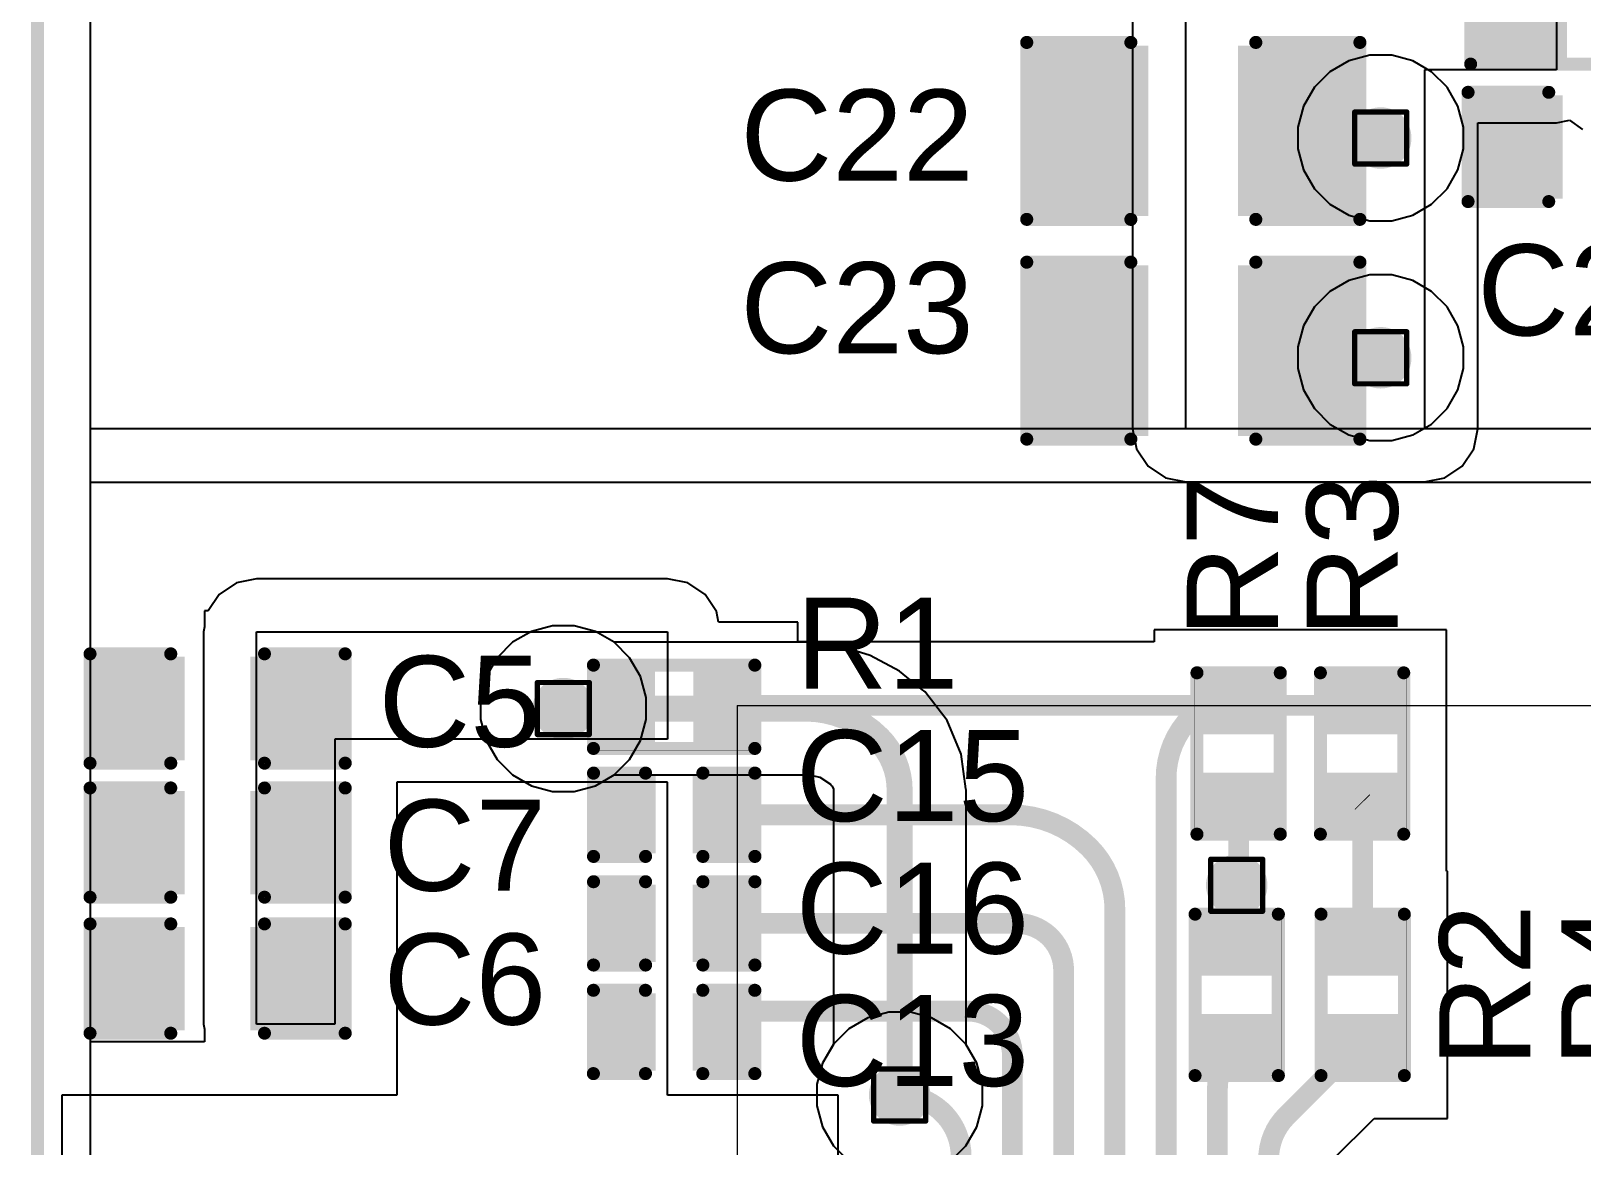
# Model space of a CAD drawing. Header units: inches. Extents: x -36 to 438, y -63 to 73.
# Drawn here: x -0.06 to 15.07, y 29.89 to 40.77 of the extents above; entities that cross this region are included whole.
import ezdxf

# ---------------------------------------------------------------- set-up
doc = ezdxf.new("R2010")
doc.units = ezdxf.units.IN
for name, color, linetype in [('Board Outline', 216, 'Continuous'), ('Bottom Layer', 5, 'Continuous'), ('Drill Drawing', 1, 'Continuous'), ('Fabrication', 76, 'Continuous'), ('Ground', 16, 'Continuous'), ('Power 3V3', 76, 'Continuous'), ('Top Layer', 1, 'Continuous'), ('Top Overlay', 2, 'Continuous'), ('Top Paste', 8, 'Continuous'), ('Top Solder', 216, 'Continuous'), ('Via Holes', 16, 'Continuous')]:
    doc.layers.add(name, color=color, linetype=linetype)
doc.styles.add('Arial', font='', dxfattribs={"height": 0.2})
doc.styles.get('Arial').set_extended_font_data('Arial')

msp = doc.modelspace()

# ---------------------------------------------------------------- hatches: boundary and pattern name
at = {"layer": 'Bottom Layer'}
h = msp.add_hatch(color=5, dxfattribs=at)
edge = h.paths.add_edge_path()
edge.add_arc((13.106, 39.724), 0.3, 0, 360)
h = msp.add_hatch(color=5, dxfattribs=at)
edge = h.paths.add_edge_path()
edge.add_arc((13.106, 37.579), 0.3, 0, 360)
h = msp.add_hatch(color=5, dxfattribs=at)
edge = h.paths.add_edge_path()
edge.add_arc((5.131, 34.155), 0.3, 0, 360)
h = msp.add_hatch(color=5, dxfattribs=at)
edge = h.paths.add_edge_path()
edge.add_arc((11.701, 32.43), 0.3, 0, 360)
h = msp.add_hatch(color=5, dxfattribs=at)
edge = h.paths.add_edge_path()
edge.add_arc((8.412, 30.383), 0.3, 0, 360)
at = {"layer": 'Ground'}
h = msp.add_hatch(color=16, dxfattribs=at)
edge = h.paths.add_edge_path()
edge.add_arc((13.106, 39.724), 0.3, 0, 360)
h = msp.add_hatch(color=16, dxfattribs=at)
edge = h.paths.add_edge_path()
edge.add_arc((13.106, 37.579), 0.3, 0, 360)
h = msp.add_hatch(color=16, dxfattribs=at)
edge = h.paths.add_edge_path()
edge.add_arc((5.131, 34.155), 0.3, 0, 360)
h = msp.add_hatch(color=16, dxfattribs=at)
edge = h.paths.add_edge_path()
edge.add_arc((11.701, 32.43), 0.3, 0, 360)
h = msp.add_hatch(color=16, dxfattribs=at)
edge = h.paths.add_edge_path()
edge.add_arc((8.412, 30.383), 0.3, 0, 360)
at = {"layer": 'Power 3V3'}
h = msp.add_hatch(color=76, dxfattribs=at)
edge = h.paths.add_edge_path()
edge.add_arc((13.106, 39.724), 0.3, 0, 360)
h = msp.add_hatch(color=76, dxfattribs=at)
edge = h.paths.add_edge_path()
edge.add_arc((13.106, 37.579), 0.3, 0, 360)
h = msp.add_hatch(color=76, dxfattribs=at)
edge = h.paths.add_edge_path()
edge.add_arc((5.131, 34.155), 0.3, 0, 360)
h = msp.add_hatch(color=76, dxfattribs=at)
edge = h.paths.add_edge_path()
edge.add_arc((11.701, 32.43), 0.3, 0, 360)
h = msp.add_hatch(color=76, dxfattribs=at)
edge = h.paths.add_edge_path()
edge.add_arc((8.412, 30.383), 0.3, 0, 360)
at = {"layer": 'Top Layer'}
for points in [[(14.06, 40.535), (14.06, 41.424), (14.822, 41.424), (14.822, 40.535)], [(9.753, 40.556), (10.769, 40.556), (10.769, 39.032), (9.753, 39.032)], [(11.785, 40.556), (12.801, 40.556), (12.801, 39.032), (11.785, 39.032)], [(14.822, 40.082), (14.822, 39.193), (14.06, 39.193), (14.06, 40.082)], [(9.753, 38.411), (10.769, 38.411), (10.769, 36.887), (9.753, 36.887)], [(11.785, 38.411), (12.801, 38.411), (12.801, 36.887), (11.785, 36.887)], [(1.376, 34.6), (1.376, 33.711), (0.614, 33.711), (0.614, 34.6)], [(2.9, 34.6), (2.9, 33.711), (2.138, 33.711), (2.138, 34.6)], [(5.513, 33.855), (5.513, 34.49), (5.97, 34.49), (5.97, 33.855)], [(6.453, 33.855), (6.453, 34.49), (6.91, 34.49), (6.91, 33.855)], [(11.402, 34.415), (12.037, 34.415), (12.037, 33.958), (11.402, 33.958)], [(13.241, 33.958), (12.606, 33.958), (12.606, 34.415), (13.241, 34.415)], [(11.402, 33.475), (12.037, 33.475), (12.037, 33.018), (11.402, 33.018)], [(13.241, 33.018), (12.606, 33.018), (12.606, 33.475), (13.241, 33.475)], [(5.514, 32.801), (5.514, 33.436), (5.971, 33.436), (5.971, 32.801)], [(6.454, 32.801), (6.454, 33.436), (6.911, 33.436), (6.911, 32.801)], [(1.376, 33.291), (1.376, 32.402), (0.614, 32.402), (0.614, 33.291)], [(2.9, 33.291), (2.9, 32.402), (2.138, 32.402), (2.138, 33.291)], [(5.514, 31.741), (5.514, 32.376), (5.971, 32.376), (5.971, 31.741)], [(6.454, 31.741), (6.454, 32.376), (6.911, 32.376), (6.911, 31.741)], [(1.376, 31.964), (1.376, 31.075), (0.614, 31.075), (0.614, 31.964)], [(2.9, 31.964), (2.9, 31.075), (2.138, 31.075), (2.138, 31.964)], [(12.018, 31.602), (11.383, 31.602), (11.383, 32.059), (12.018, 32.059)], [(13.248, 31.602), (12.613, 31.602), (12.613, 32.059), (13.248, 32.059)], [(5.513, 30.681), (5.513, 31.316), (5.97, 31.316), (5.97, 30.681)], [(6.453, 30.681), (6.453, 31.316), (6.91, 31.316), (6.91, 30.681)], [(12.018, 30.662), (11.383, 30.662), (11.383, 31.119), (12.018, 31.119)], [(13.248, 30.662), (12.613, 30.662), (12.613, 31.119), (13.248, 31.119)]]:
    msp.add_hatch(color=1, dxfattribs=at).paths.add_polyline_path(points)
h = msp.add_hatch(color=1, dxfattribs=at)
edge = h.paths.add_edge_path()
edge.add_arc((13.106, 39.724), 0.3, 0, 360)
h = msp.add_hatch(color=1, dxfattribs=at)
edge = h.paths.add_edge_path()
edge.add_arc((13.106, 37.579), 0.3, 0, 360)
h = msp.add_hatch(color=1, dxfattribs=at)
edge = h.paths.add_edge_path()
edge.add_arc((5.131, 34.155), 0.3, 0, 360)
h = msp.add_hatch(color=1, dxfattribs=at)
edge = h.paths.add_edge_path()
edge.add_arc((11.701, 32.43), 0.3, 0, 360)
h = msp.add_hatch(color=1, dxfattribs=at)
edge = h.paths.add_edge_path()
edge.add_arc((8.412, 30.383), 0.3, 0, 360)
at = {"layer": 'Top Paste'}
for points in [[(14.06, 40.535), (14.06, 41.424), (14.822, 41.424), (14.822, 40.535)], [(9.753, 40.556), (10.769, 40.556), (10.769, 39.032), (9.753, 39.032)], [(11.785, 40.556), (12.801, 40.556), (12.801, 39.032), (11.785, 39.032)], [(14.822, 40.082), (14.822, 39.193), (14.06, 39.193), (14.06, 40.082)], [(9.753, 38.411), (10.769, 38.411), (10.769, 36.887), (9.753, 36.887)], [(11.785, 38.411), (12.801, 38.411), (12.801, 36.887), (11.785, 36.887)], [(1.376, 34.6), (1.376, 33.711), (0.614, 33.711), (0.614, 34.6)], [(2.9, 34.6), (2.9, 33.711), (2.138, 33.711), (2.138, 34.6)], [(5.513, 33.855), (5.513, 34.49), (5.97, 34.49), (5.97, 33.855)], [(6.453, 33.855), (6.453, 34.49), (6.91, 34.49), (6.91, 33.855)], [(11.402, 34.415), (12.037, 34.415), (12.037, 33.958), (11.402, 33.958)], [(13.241, 33.958), (12.606, 33.958), (12.606, 34.415), (13.241, 34.415)], [(11.402, 33.475), (12.037, 33.475), (12.037, 33.018), (11.402, 33.018)], [(13.241, 33.018), (12.606, 33.018), (12.606, 33.475), (13.241, 33.475)], [(5.514, 32.801), (5.514, 33.436), (5.971, 33.436), (5.971, 32.801)], [(6.454, 32.801), (6.454, 33.436), (6.911, 33.436), (6.911, 32.801)], [(1.376, 33.291), (1.376, 32.402), (0.614, 32.402), (0.614, 33.291)], [(2.9, 33.291), (2.9, 32.402), (2.138, 32.402), (2.138, 33.291)], [(5.514, 31.741), (5.514, 32.376), (5.971, 32.376), (5.971, 31.741)], [(6.454, 31.741), (6.454, 32.376), (6.911, 32.376), (6.911, 31.741)], [(1.376, 31.964), (1.376, 31.075), (0.614, 31.075), (0.614, 31.964)], [(2.9, 31.964), (2.9, 31.075), (2.138, 31.075), (2.138, 31.964)], [(12.018, 31.602), (11.383, 31.602), (11.383, 32.059), (12.018, 32.059)], [(13.248, 31.602), (12.613, 31.602), (12.613, 32.059), (13.248, 32.059)], [(5.513, 30.681), (5.513, 31.316), (5.97, 31.316), (5.97, 30.681)], [(6.453, 30.681), (6.453, 31.316), (6.91, 31.316), (6.91, 30.681)], [(12.018, 30.662), (11.383, 30.662), (11.383, 31.119), (12.018, 31.119)], [(13.248, 30.662), (12.613, 30.662), (12.613, 31.119), (13.248, 31.119)]]:
    msp.add_hatch(color=8, dxfattribs=at).paths.add_polyline_path(points)
at = {"layer": 'Top Solder'}
for points in [[(13.958, 40.434), (13.958, 41.526), (14.923, 41.526), (14.923, 40.434)], [(9.683, 40.626), (10.839, 40.626), (10.839, 38.962), (9.683, 38.962)], [(11.715, 40.626), (12.871, 40.626), (12.871, 38.962), (11.715, 38.962)], [(14.882, 40.142), (14.882, 39.133), (14, 39.133), (14, 40.142)], [(9.683, 38.481), (10.839, 38.481), (10.839, 36.817), (9.683, 36.817)], [(11.715, 38.481), (12.871, 38.481), (12.871, 36.817), (11.715, 36.817)], [(1.436, 34.66), (1.436, 33.651), (0.554, 33.651), (0.554, 34.66)], [(2.96, 34.66), (2.96, 33.651), (2.078, 33.651), (2.078, 34.66)], [(5.458, 33.8), (5.458, 34.545), (6.025, 34.545), (6.025, 33.8)], [(6.398, 33.8), (6.398, 34.545), (6.965, 34.545), (6.965, 33.8)], [(11.347, 34.47), (12.092, 34.47), (12.092, 33.903), (11.347, 33.903)], [(13.296, 33.903), (12.551, 33.903), (12.551, 34.47), (13.296, 34.47)], [(5.454, 32.741), (5.454, 33.496), (6.031, 33.496), (6.031, 32.741)], [(6.394, 32.741), (6.394, 33.496), (6.971, 33.496), (6.971, 32.741)], [(11.347, 33.53), (12.092, 33.53), (12.092, 32.963), (11.347, 32.963)], [(13.296, 32.963), (12.551, 32.963), (12.551, 33.53), (13.296, 33.53)], [(1.436, 33.351), (1.436, 32.342), (0.554, 32.342), (0.554, 33.351)], [(2.96, 33.351), (2.96, 32.342), (2.078, 32.342), (2.078, 33.351)], [(5.454, 31.681), (5.454, 32.436), (6.031, 32.436), (6.031, 31.681)], [(6.394, 31.681), (6.394, 32.436), (6.971, 32.436), (6.971, 31.681)], [(12.073, 31.547), (11.328, 31.547), (11.328, 32.114), (12.073, 32.114)], [(13.303, 31.547), (12.558, 31.547), (12.558, 32.114), (13.303, 32.114)], [(1.436, 32.024), (1.436, 31.015), (0.554, 31.015), (0.554, 32.024)], [(2.96, 32.024), (2.96, 31.015), (2.078, 31.015), (2.078, 32.024)], [(5.453, 30.621), (5.453, 31.376), (6.03, 31.376), (6.03, 30.621)], [(6.393, 30.621), (6.393, 31.376), (6.97, 31.376), (6.97, 30.621)], [(12.073, 30.607), (11.328, 30.607), (11.328, 31.174), (12.073, 31.174)], [(13.303, 30.607), (12.558, 30.607), (12.558, 31.174), (13.303, 31.174)]]:
    msp.add_hatch(color=216, dxfattribs=at).paths.add_polyline_path(points)
at = {"layer": 'Via Holes'}
h = msp.add_hatch(color=7, dxfattribs=at)
edge = h.paths.add_edge_path()
edge.add_arc((13.106, 39.724), 0.15, 0, 360)
h = msp.add_hatch(color=7, dxfattribs=at)
edge = h.paths.add_edge_path()
edge.add_arc((13.106, 37.579), 0.15, 0, 360)
h = msp.add_hatch(color=7, dxfattribs=at)
edge = h.paths.add_edge_path()
edge.add_arc((5.131, 34.155), 0.15, 0, 360)
h = msp.add_hatch(color=7, dxfattribs=at)
edge = h.paths.add_edge_path()
edge.add_arc((11.701, 32.43), 0.15, 0, 360)
h = msp.add_hatch(color=7, dxfattribs=at)
edge = h.paths.add_edge_path()
edge.add_arc((8.412, 30.383), 0.15, 0, 360)

# ---------------------------------------------------------------- linework, layer by layer
at = {"layer": 'Board Outline', "const_width": 0.127}
msp.add_lwpolyline([(0, 51.21), (0, 0)], dxfattribs=at)
at = {"layer": 'Bottom Layer'}
for p, q in [((0.518, 29.452), (0.518, 44.443)), ((12.794, 40.477), (12.61, 40.37)), ((13, 40.532), (12.794, 40.477)), ((13.213, 40.532), (13, 40.532)), ((13.418, 40.477), (13.213, 40.532)), ((13.602, 40.37), (13.418, 40.477)), ((12.61, 40.37), (12.46, 40.22)), ((13.753, 40.22), (13.602, 40.37)), ((12.46, 40.22), (12.353, 40.036)), ((13.859, 40.036), (13.753, 40.22)), ((12.353, 40.036), (12.298, 39.83)), ((13.914, 39.83), (13.859, 40.036)), ((12.298, 39.83), (12.298, 39.618)), ((13.914, 39.618), (13.914, 39.83)), ((12.298, 39.618), (12.353, 39.412)), ((13.859, 39.412), (13.914, 39.618)), ((12.353, 39.412), (12.46, 39.228)), ((13.753, 39.228), (13.859, 39.412)), ((12.46, 39.228), (12.61, 39.077)), ((13.602, 39.077), (13.753, 39.228)), ((12.61, 39.077), (12.794, 38.971)), ((13.418, 38.971), (13.602, 39.077)), ((12.794, 38.971), (13, 38.916)), ((13, 38.916), (13.213, 38.916)), ((13.213, 38.916), (13.418, 38.971)), ((12.794, 38.332), (12.61, 38.225)), ((13, 38.387), (12.794, 38.332)), ((13.213, 38.387), (13, 38.387)), ((13.418, 38.332), (13.213, 38.387)), ((13.602, 38.225), (13.418, 38.332)), ((12.61, 38.225), (12.46, 38.075)), ((13.753, 38.075), (13.602, 38.225)), ((12.46, 38.075), (12.353, 37.891)), ((13.859, 37.891), (13.753, 38.075)), ((12.353, 37.891), (12.298, 37.685)), ((13.914, 37.685), (13.859, 37.891)), ((12.298, 37.685), (12.298, 37.473)), ((13.914, 37.473), (13.914, 37.685)), ((12.298, 37.473), (12.353, 37.267)), ((13.859, 37.267), (13.914, 37.473)), ((12.353, 37.267), (12.46, 37.083)), ((13.753, 37.083), (13.859, 37.267)), ((12.46, 37.083), (12.61, 36.932)), ((13.602, 36.932), (13.753, 37.083)), ((12.61, 36.932), (12.794, 36.826)), ((13.418, 36.826), (13.602, 36.932)), ((12.794, 36.826), (13, 36.771)), ((13.213, 36.771), (13.418, 36.826)), ((13, 36.771), (13.213, 36.771)), ((5.024, 34.963), (4.819, 34.908)), ((5.237, 34.963), (5.024, 34.963)), ((5.443, 34.908), (5.237, 34.963)), ((4.819, 34.908), (4.635, 34.802)), ((5.627, 34.802), (5.443, 34.908)), ((4.635, 34.802), (4.484, 34.651)), ((5.777, 34.651), (5.627, 34.802)), ((4.484, 34.651), (4.378, 34.467)), ((5.884, 34.467), (5.777, 34.651)), ((4.378, 34.467), (4.323, 34.262)), ((5.939, 34.262), (5.884, 34.467)), ((4.323, 34.262), (4.323, 34.049)), ((5.939, 34.049), (5.939, 34.262)), ((4.323, 34.049), (4.378, 33.843)), ((5.884, 33.843), (5.939, 34.049)), ((4.378, 33.843), (4.484, 33.659)), ((5.777, 33.659), (5.884, 33.843)), ((4.484, 33.659), (4.635, 33.509)), ((5.627, 33.509), (5.777, 33.659)), ((4.635, 33.509), (4.819, 33.402)), ((5.443, 33.402), (5.627, 33.509)), ((4.819, 33.402), (5.024, 33.347)), ((5.024, 33.347), (5.237, 33.347)), ((5.237, 33.347), (5.443, 33.402)), ((8.306, 31.191), (8.1, 31.136)), ((8.519, 31.191), (8.306, 31.191)), ((8.724, 31.136), (8.519, 31.191)), ((7.916, 31.029), (7.766, 30.879)), ((8.1, 31.136), (7.916, 31.029)), ((8.908, 31.029), (8.724, 31.136)), ((9.059, 30.879), (8.908, 31.029)), ((7.766, 30.879), (7.659, 30.695)), ((9.165, 30.695), (9.059, 30.879)), ((7.659, 30.695), (7.604, 30.489)), ((9.22, 30.489), (9.165, 30.695)), ((7.604, 30.489), (7.604, 30.276)), ((9.22, 30.276), (9.22, 30.489)), ((7.604, 30.276), (7.659, 30.071)), ((9.165, 30.071), (9.22, 30.276)), ((7.659, 30.071), (7.766, 29.887)), ((9.059, 29.887), (9.165, 30.071)), ((7.766, 29.887), (7.916, 29.736)), ((8.908, 29.736), (9.059, 29.887))]:
    msp.add_line(p, q, dxfattribs=at)
at = {"layer": 'Drill Drawing', "const_width": 0.0508}
for points in [[(12.852, 39.978), (13.36, 39.978)], [(12.852, 39.47), (12.852, 39.978)], [(13.36, 39.47), (13.36, 39.978)], [(12.852, 39.47), (13.36, 39.47)], [(12.852, 37.833), (13.36, 37.833)], [(12.852, 37.325), (12.852, 37.833)], [(13.36, 37.325), (13.36, 37.833)], [(12.852, 37.325), (13.36, 37.325)], [(4.877, 34.409), (5.385, 34.409)], [(4.877, 33.901), (4.877, 34.409)], [(5.385, 33.901), (5.385, 34.409)], [(4.877, 33.901), (5.385, 33.901)], [(11.447, 32.684), (11.955, 32.684)], [(11.447, 32.176), (11.447, 32.684)], [(11.955, 32.176), (11.955, 32.684)], [(11.447, 32.176), (11.955, 32.176)], [(8.158, 30.637), (8.666, 30.637)], [(8.158, 30.129), (8.158, 30.637)], [(8.666, 30.129), (8.666, 30.637)], [(8.158, 30.129), (8.666, 30.129)]]:
    msp.add_lwpolyline(points, dxfattribs=at)
at = {"layer": 'Drill Drawing', "const_width": 0.0254}
for points in [[(12.839, 39.978, 1), (12.865, 39.978, 1)], [(12.839, 39.978, 1), (12.865, 39.978, 1)], [(13.347, 39.978, 1), (13.373, 39.978, 1)], [(13.347, 39.978, 1), (13.373, 39.978, 1)], [(12.839, 39.47, 1), (12.865, 39.47, 1)], [(12.839, 39.47, 1), (12.865, 39.47, 1)], [(13.347, 39.47, 1), (13.373, 39.47, 1)], [(13.347, 39.47, 1), (13.373, 39.47, 1)], [(12.839, 37.833, 1), (12.865, 37.833, 1)], [(12.839, 37.833, 1), (12.865, 37.833, 1)], [(13.347, 37.833, 1), (13.373, 37.833, 1)], [(13.347, 37.833, 1), (13.373, 37.833, 1)], [(12.839, 37.325, 1), (12.865, 37.325, 1)], [(12.839, 37.325, 1), (12.865, 37.325, 1)], [(13.347, 37.325, 1), (13.373, 37.325, 1)], [(13.347, 37.325, 1), (13.373, 37.325, 1)], [(4.864, 34.409, 1), (4.889, 34.409, 1)], [(4.864, 34.409, 1), (4.889, 34.409, 1)], [(5.372, 34.409, 1), (5.397, 34.409, 1)], [(5.372, 34.409, 1), (5.397, 34.409, 1)], [(4.864, 33.901, 1), (4.889, 33.901, 1)], [(4.864, 33.901, 1), (4.889, 33.901, 1)], [(5.372, 33.901, 1), (5.397, 33.901, 1)], [(5.372, 33.901, 1), (5.397, 33.901, 1)], [(11.434, 32.684, 1), (11.459, 32.684, 1)], [(11.434, 32.684, 1), (11.459, 32.684, 1)], [(11.942, 32.684, 1), (11.967, 32.684, 1)], [(11.942, 32.684, 1), (11.967, 32.684, 1)], [(11.434, 32.176, 1), (11.459, 32.176, 1)], [(11.434, 32.176, 1), (11.459, 32.176, 1)], [(11.942, 32.176, 1), (11.967, 32.176, 1)], [(11.942, 32.176, 1), (11.967, 32.176, 1)], [(8.145, 30.637, 1), (8.171, 30.637, 1)], [(8.145, 30.637, 1), (8.171, 30.637, 1)], [(8.653, 30.637, 1), (8.679, 30.637, 1)], [(8.653, 30.637, 1), (8.679, 30.637, 1)], [(8.145, 30.129, 1), (8.171, 30.129, 1)], [(8.145, 30.129, 1), (8.171, 30.129, 1)], [(8.653, 30.129, 1), (8.679, 30.129, 1)], [(8.653, 30.129, 1), (8.679, 30.129, 1)]]:
    msp.add_lwpolyline(points, format="xyb", close=True, dxfattribs=at)
at = {"layer": 'Fabrication', "const_width": 0.0127}
for points in [[(6.827, 34.183), (24.627, 34.183)], [(6.827, 14.583), (6.827, 34.183)], [(6.827, 34.183), (24.627, 34.183)], [(6.827, 14.583), (6.827, 34.183)]]:
    msp.add_lwpolyline(points, dxfattribs=at)
at = {"layer": 'Fabrication', "const_width": 0.00635}
msp.add_lwpolyline([(6.824, 34.183, 1), (6.83, 34.183, 1)], format="xyb", close=True, dxfattribs=at)
msp.add_lwpolyline([(6.824, 34.183, 1), (6.83, 34.183, 1)], format="xyb", close=True, dxfattribs=at)
msp.add_lwpolyline([(6.824, 34.183, 1), (6.83, 34.183, 1)], format="xyb", close=True, dxfattribs=at)
msp.add_lwpolyline([(6.824, 34.183, 1), (6.83, 34.183, 1)], format="xyb", close=True, dxfattribs=at)
at = {"layer": 'Ground'}
for p, q in [((0.518, 29.452), (0.518, 44.443)), ((12.794, 40.477), (12.61, 40.37)), ((13, 40.532), (12.794, 40.477)), ((13.213, 40.532), (13, 40.532)), ((13.418, 40.477), (13.213, 40.532)), ((13.602, 40.37), (13.418, 40.477)), ((12.61, 40.37), (12.46, 40.22)), ((13.753, 40.22), (13.602, 40.37)), ((12.46, 40.22), (12.353, 40.036)), ((13.859, 40.036), (13.753, 40.22)), ((12.353, 40.036), (12.298, 39.83)), ((13.914, 39.83), (13.859, 40.036)), ((12.298, 39.83), (12.298, 39.618)), ((13.914, 39.618), (13.914, 39.83)), ((12.298, 39.618), (12.353, 39.412)), ((13.859, 39.412), (13.914, 39.618)), ((12.353, 39.412), (12.46, 39.228)), ((13.753, 39.228), (13.859, 39.412)), ((12.46, 39.228), (12.61, 39.077)), ((13.602, 39.077), (13.753, 39.228)), ((12.61, 39.077), (12.794, 38.971)), ((13.418, 38.971), (13.602, 39.077)), ((12.794, 38.971), (13, 38.916)), ((13, 38.916), (13.213, 38.916)), ((13.213, 38.916), (13.418, 38.971)), ((12.794, 38.332), (12.61, 38.225)), ((13, 38.387), (12.794, 38.332)), ((13.213, 38.387), (13, 38.387)), ((13.418, 38.332), (13.213, 38.387)), ((13.602, 38.225), (13.418, 38.332)), ((12.61, 38.225), (12.46, 38.075)), ((13.753, 38.075), (13.602, 38.225)), ((12.46, 38.075), (12.353, 37.891)), ((13.859, 37.891), (13.753, 38.075)), ((12.353, 37.891), (12.298, 37.685)), ((13.914, 37.685), (13.859, 37.891)), ((12.298, 37.685), (12.298, 37.473)), ((13.914, 37.473), (13.914, 37.685)), ((12.298, 37.473), (12.353, 37.267)), ((13.859, 37.267), (13.914, 37.473)), ((12.353, 37.267), (12.46, 37.083)), ((13.753, 37.083), (13.859, 37.267)), ((12.46, 37.083), (12.61, 36.932)), ((13.602, 36.932), (13.753, 37.083)), ((12.61, 36.932), (12.794, 36.826)), ((13.418, 36.826), (13.602, 36.932)), ((12.794, 36.826), (13, 36.771)), ((13.213, 36.771), (13.418, 36.826)), ((13, 36.771), (13.213, 36.771)), ((5.024, 34.963), (4.819, 34.908)), ((5.237, 34.963), (5.024, 34.963)), ((5.443, 34.908), (5.237, 34.963)), ((4.819, 34.908), (4.635, 34.802)), ((5.627, 34.802), (5.443, 34.908)), ((4.635, 34.802), (4.484, 34.651)), ((5.777, 34.651), (5.627, 34.802)), ((4.484, 34.651), (4.378, 34.467)), ((5.884, 34.467), (5.777, 34.651)), ((4.378, 34.467), (4.323, 34.262)), ((5.939, 34.262), (5.884, 34.467)), ((4.323, 34.262), (4.323, 34.049)), ((5.939, 34.049), (5.939, 34.262)), ((4.323, 34.049), (4.378, 33.843)), ((5.884, 33.843), (5.939, 34.049)), ((4.378, 33.843), (4.484, 33.659)), ((5.777, 33.659), (5.884, 33.843)), ((4.484, 33.659), (4.635, 33.509)), ((5.627, 33.509), (5.777, 33.659)), ((4.635, 33.509), (4.819, 33.402)), ((5.443, 33.402), (5.627, 33.509)), ((4.819, 33.402), (5.024, 33.347)), ((5.024, 33.347), (5.237, 33.347)), ((5.237, 33.347), (5.443, 33.402)), ((8.306, 31.191), (8.1, 31.136)), ((8.519, 31.191), (8.306, 31.191)), ((8.724, 31.136), (8.519, 31.191)), ((7.916, 31.029), (7.766, 30.879)), ((8.1, 31.136), (7.916, 31.029)), ((8.908, 31.029), (8.724, 31.136)), ((9.059, 30.879), (8.908, 31.029)), ((7.766, 30.879), (7.659, 30.695)), ((9.165, 30.695), (9.059, 30.879)), ((7.659, 30.695), (7.604, 30.489)), ((9.22, 30.489), (9.165, 30.695)), ((7.604, 30.489), (7.604, 30.276)), ((9.22, 30.276), (9.22, 30.489)), ((7.604, 30.276), (7.659, 30.071)), ((9.165, 30.071), (9.22, 30.276)), ((7.659, 30.071), (7.766, 29.887)), ((9.059, 29.887), (9.165, 30.071)), ((7.766, 29.887), (7.916, 29.736)), ((8.908, 29.736), (9.059, 29.887))]:
    msp.add_line(p, q, dxfattribs=at)
at = {"layer": 'Power 3V3'}
for p, q in [((0.518, 36.884), (0.518, 44.443)), ((18.749, 36.884), (0.518, 36.884)), ((0.518, 29.452), (0.518, 36.366)), ((0.518, 36.366), (18.232, 36.366)), ((5.024, 34.963), (4.819, 34.908)), ((5.237, 34.963), (5.024, 34.963)), ((5.443, 34.908), (5.237, 34.963)), ((4.819, 34.908), (4.635, 34.802)), ((5.625, 34.803), (5.443, 34.908)), ((4.635, 34.802), (4.484, 34.651)), ((7.496, 34.803), (5.625, 34.803)), ((7.541, 34.794), (7.496, 34.803)), ((7.817, 34.767), (7.541, 34.794)), ((8.125, 34.673), (7.817, 34.767)), ((8.41, 34.521), (8.125, 34.673)), ((4.484, 34.651), (4.378, 34.467)), ((8.624, 34.345), (8.41, 34.521)), ((4.378, 34.467), (4.323, 34.262)), ((4.323, 34.262), (4.323, 34.049)), ((8.662, 34.319), (8.624, 34.345)), ((8.669, 34.309), (8.662, 34.319)), ((8.877, 34.038), (8.669, 34.309)), ((4.323, 34.049), (4.378, 33.843)), ((9.013, 33.711), (8.877, 34.038)), ((4.378, 33.843), (4.484, 33.659)), ((4.484, 33.659), (4.635, 33.509)), ((9.057, 33.372), (9.013, 33.711)), ((4.635, 33.509), (4.819, 33.402)), ((5.443, 33.402), (5.625, 33.508)), ((5.625, 33.508), (7.496, 33.508)), ((7.496, 33.508), (7.512, 33.511)), ((7.512, 33.511), (7.634, 33.487)), ((7.634, 33.487), (7.737, 33.418)), ((4.819, 33.402), (5.024, 33.347)), ((5.024, 33.347), (5.237, 33.347)), ((5.237, 33.347), (5.443, 33.402)), ((7.737, 33.418), (7.746, 33.404)), ((7.746, 33.404), (7.753, 33.399)), ((7.753, 33.399), (7.766, 33.368)), ((7.766, 33.368), (7.765, 33.36)), ((7.765, 33.36), (7.765, 30.877)), ((9.06, 33.36), (9.057, 33.372)), ((9.06, 30.877), (9.06, 33.36)), ((7.765, 30.877), (7.659, 30.695)), ((9.165, 30.695), (9.06, 30.877)), ((7.659, 30.695), (7.604, 30.489)), ((9.22, 30.489), (9.165, 30.695)), ((7.604, 30.489), (7.604, 30.276)), ((9.22, 30.276), (9.22, 30.489)), ((7.604, 30.276), (7.659, 30.071)), ((9.165, 30.071), (9.22, 30.276)), ((7.659, 30.071), (7.766, 29.887)), ((9.059, 29.887), (9.165, 30.071)), ((7.766, 29.887), (7.916, 29.736)), ((8.908, 29.736), (9.059, 29.887))]:
    msp.add_line(p, q, dxfattribs=at)
at = {"layer": 'Power 3V3', "const_width": 0.254}
for points in [[(5.131, 34.155), (7.496, 34.155)], [(8.412, 30.383), (8.412, 33.36)]]:
    msp.add_lwpolyline(points, dxfattribs=at)
at = {"layer": 'Power 3V3', "const_width": 0.127}
for points in [[(5.067, 34.155, 1), (5.194, 34.155, 1)], [(7.432, 34.155, 1), (7.559, 34.155, 1)], [(7.432, 34.155, 1), (7.559, 34.155, 1)], [(8.141, 33.862, 1), (8.268, 33.862, 1)], [(8.141, 33.862, 1), (8.268, 33.862, 1)], [(8.349, 33.36, 1), (8.476, 33.36, 1)], [(8.349, 33.36, 1), (8.476, 33.36, 1)], [(8.349, 30.383, 1), (8.476, 30.383, 1)]]:
    msp.add_lwpolyline(points, format="xyb", close=True, dxfattribs=at)
at = {"layer": 'Power 3V3', "const_width": 0.254}
for points in [[(7.496, 34.155, -0.198912), (8.204, 33.862)], [(8.204, 33.862, -0.198912), (8.412, 33.36)]]:
    msp.add_lwpolyline(points, format="xyb", dxfattribs=at)
at = {"layer": 'Top Layer'}
for p, q in [((0.518, 30.901), (0.518, 44.443)), ((10.685, 42.751), (10.685, 36.887)), ((11.203, 36.887), (11.203, 42.751)), ((14.822, 41.696), (14.822, 40.389)), ((14.822, 40.389), (13.534, 40.389)), ((13.534, 40.389), (13.534, 36.887)), ((14.052, 36.887), (14.052, 39.872)), ((14.052, 39.872), (14.822, 39.872)), ((14.822, 39.872), (14.949, 39.897)), ((14.949, 39.897), (15.076, 39.807)), ((10.685, 36.887), (10.724, 36.689)), ((13.534, 36.887), (11.203, 36.887)), ((14.013, 36.689), (14.052, 36.887)), ((10.724, 36.689), (10.837, 36.521)), ((13.9, 36.521), (14.013, 36.689)), ((10.837, 36.521), (11.005, 36.408)), ((13.732, 36.408), (13.9, 36.521)), ((11.005, 36.408), (11.203, 36.369)), ((11.203, 36.369), (13.534, 36.369)), ((13.534, 36.369), (13.732, 36.408)), ((2.138, 35.421), (1.94, 35.382)), ((6.147, 35.421), (2.138, 35.421)), ((6.345, 35.382), (6.147, 35.421)), ((1.772, 35.269), (1.664, 35.108)), ((1.94, 35.382), (1.772, 35.269)), ((6.513, 35.269), (6.345, 35.382)), ((6.625, 35.101), (6.513, 35.269)), ((1.664, 35.108), (1.63, 35.108)), ((1.63, 35.108), (1.63, 34.953)), ((6.646, 34.998), (6.625, 35.101)), ((7.418, 34.998), (6.646, 34.998)), ((7.418, 34.808), (7.418, 34.998)), ((1.63, 34.953), (1.62, 34.903)), ((1.62, 34.903), (1.62, 31.075)), ((2.138, 31.075), (2.138, 34.903)), ((2.138, 34.903), (6.147, 34.903)), ((6.147, 34.903), (6.147, 33.855)), ((10.894, 34.808), (7.418, 34.808)), ((12.098, 34.923), (10.894, 34.923)), ((10.894, 34.923), (10.894, 34.808)), ((13.749, 34.923), (12.098, 34.923)), ((12.098, 34.923), (12.098, 34.923)), ((13.749, 33.45), (13.749, 34.923)), ((6.147, 33.855), (2.9, 33.855)), ((2.9, 33.855), (2.9, 31.075)), ((13.749, 32.567), (13.749, 33.45)), ((6.147, 33.436), (3.505, 33.436)), ((3.505, 33.436), (3.505, 30.383)), ((6.147, 30.383), (6.147, 33.436)), ((13.756, 32.567), (13.749, 32.567)), ((13.756, 31.094), (13.756, 32.567)), ((1.62, 31.075), (1.63, 31.025)), ((1.63, 31.025), (1.63, 30.901)), ((2.9, 31.075), (2.138, 31.075)), ((13.756, 30.154), (13.756, 31.094)), ((1.63, 30.901), (0.518, 30.901)), ((3.505, 30.383), (0.238, 30.383)), ((0.238, 30.383), (0.238, 26.689)), ((7.812, 30.383), (6.147, 30.383)), ((7.812, 29.783), (7.812, 30.383)), ((12.64, 29.753), (13.041, 30.154)), ((13.041, 30.154), (13.756, 30.154))]:
    msp.add_line(p, q, dxfattribs=at)
at = {"layer": 'Top Layer', "const_width": 0.203}
for points in [[(6.681, 34.186), (11.608, 34.186)], [(6.681, 34.173), (6.681, 34.186)], [(11.262, 34.079), (11.311, 34.127)], [(11.608, 34.186), (11.72, 34.186)], [(11.72, 34.186), (12.924, 34.186)], [(11.012, 29.425), (11.012, 33.475)], [(11.72, 32.43), (11.72, 33.246)], [(12.924, 33.246), (12.93, 33.24)], [(12.93, 31.83), (12.93, 33.24)], [(6.682, 33.118), (9.495, 33.118)], [(11.701, 31.83), (11.701, 32.43)], [(10.512, 29.425), (10.512, 32.196)], [(6.683, 32.058), (9.555, 32.058)], [(10.012, 29.425), (10.012, 31.602)], [(6.885, 31.202), (9.078, 31.202)], [(12.187, 30.179), (12.877, 30.868)], [(9.512, 29.425), (9.512, 30.767)], [(11.512, 29.425), (11.512, 30.435)]]:
    msp.add_lwpolyline(points, dxfattribs=at)
at = {"layer": 'Top Layer', "const_width": 0.102}
for points in [[(6.631, 34.186, 1), (6.732, 34.186, 1)], [(6.631, 34.186, 1), (6.732, 34.186, 1)], [(6.631, 34.173, 1), (6.732, 34.173, 1)], [(11.26, 34.127, 1), (11.361, 34.127, 1)], [(11.26, 34.127, 1), (11.361, 34.127, 1)], [(11.557, 34.186, 1), (11.659, 34.186, 1)], [(11.557, 34.186, 1), (11.659, 34.186, 1)], [(11.557, 34.186, 1), (11.659, 34.186, 1)], [(11.669, 34.186, 1), (11.77, 34.186, 1)], [(11.669, 34.186, 1), (11.77, 34.186, 1)], [(12.873, 34.186, 1), (12.975, 34.186, 1)], [(11.212, 34.079, 1), (11.313, 34.079, 1)], [(11.212, 34.079, 1), (11.313, 34.079, 1)], [(10.961, 33.475, 1), (11.063, 33.475, 1)], [(10.961, 33.475, 1), (11.063, 33.475, 1)], [(11.669, 33.246, 1), (11.77, 33.246, 1)], [(12.873, 33.246, 1), (12.975, 33.246, 1)], [(12.879, 33.24, 1), (12.981, 33.24, 1)], [(12.879, 33.24, 1), (12.981, 33.24, 1)], [(6.631, 33.118, 1), (6.733, 33.118, 1)], [(9.444, 33.118, 1), (9.546, 33.118, 1)], [(9.444, 33.118, 1), (9.546, 33.118, 1)], [(10.211, 32.801, 1), (10.312, 32.801, 1)], [(10.211, 32.801, 1), (10.312, 32.801, 1)], [(11.65, 32.43, 1), (11.752, 32.43, 1)], [(11.669, 32.43, 1), (11.77, 32.43, 1)], [(10.461, 32.196, 1), (10.563, 32.196, 1)], [(10.461, 32.196, 1), (10.563, 32.196, 1)], [(6.632, 32.058, 1), (6.733, 32.058, 1)], [(9.504, 32.058, 1), (9.606, 32.058, 1)], [(9.504, 32.058, 1), (9.606, 32.058, 1)], [(11.65, 31.83, 1), (11.752, 31.83, 1)], [(12.879, 31.83, 1), (12.981, 31.83, 1)], [(9.961, 31.602, 1), (10.063, 31.602, 1)], [(9.961, 31.602, 1), (10.063, 31.602, 1)], [(6.834, 31.202, 1), (6.936, 31.202, 1)], [(6.834, 31.202, 1), (6.936, 31.202, 1)], [(9.027, 31.202, 1), (9.128, 31.202, 1)], [(9.027, 31.202, 1), (9.128, 31.202, 1)], [(6.631, 30.998, 1), (6.732, 30.998, 1)], [(11.65, 30.89, 1), (11.752, 30.89, 1)], [(12.826, 30.868, 1), (12.928, 30.868, 1)], [(12.826, 30.868, 1), (12.928, 30.868, 1)], [(12.879, 30.89, 1), (12.981, 30.89, 1)], [(9.461, 30.767, 1), (9.563, 30.767, 1)], [(9.461, 30.767, 1), (9.563, 30.767, 1)], [(8.361, 30.383, 1), (8.463, 30.383, 1)], [(11.461, 30.435, 1), (11.563, 30.435, 1)], [(11.461, 30.435, 1), (11.563, 30.435, 1)], [(12.136, 30.179, 1), (12.238, 30.179, 1)], [(12.136, 30.179, 1), (12.238, 30.179, 1)]]:
    msp.add_lwpolyline(points, format="xyb", close=True, dxfattribs=at)
at = {"layer": 'Top Layer', "const_width": 0.203}
for points in [[(11.311, 34.127, -0.097964), (11.608, 34.186)], [(11.012, 33.475, -0.198912), (11.262, 34.079)], [(9.495, 33.118, -0.198912), (10.261, 32.801)], [(10.261, 32.801, -0.198912), (10.512, 32.196)], [(9.555, 32.058, -0.414214), (10.012, 31.602)], [(6.682, 30.998, -0.414214), (6.885, 31.202)], [(9.078, 31.202, -0.414214), (9.512, 30.767)], [(11.512, 30.435, -0.198912), (11.701, 30.89)], [(12.877, 30.868, -0.198912), (12.93, 30.89)], [(8.412, 30.383, -0.414214), (9.012, 29.783)], [(12.012, 29.756, -0.198912), (12.187, 30.179)]]:
    msp.add_lwpolyline(points, format="xyb", dxfattribs=at)
at = {"layer": 'Top Overlay'}
for points, const_width in [([(13.984, 40.446), (13.984, 41.513)], 0.127), ([(9.652, 40.657), (10.668, 40.657)], 0.127), ([(9.652, 38.93), (9.652, 40.657)], 0.127), ([(11.887, 40.657), (12.903, 40.657)], 0.127), ([(12.903, 38.93), (12.903, 40.657)], 0.127), ([(13.984, 40.446), (16.422, 40.446)], 0.127), ([(13.958, 39.104), (13.958, 40.17)], 0.127), ([(13.958, 40.17), (14.746, 40.17)], 0.127), ([(13.958, 39.104), (14.746, 39.104)], 0.127), ([(9.652, 38.93), (10.668, 38.93)], 0.127), ([(11.887, 38.93), (12.903, 38.93)], 0.127), ([(9.652, 38.512), (10.668, 38.512)], 0.127), ([(9.652, 36.785), (9.652, 38.512)], 0.127), ([(11.887, 38.512), (12.903, 38.512)], 0.127), ([(12.903, 36.785), (12.903, 38.512)], 0.127), ([(9.652, 36.785), (10.668, 36.785)], 0.127), ([(11.887, 36.785), (12.903, 36.785)], 0.127), ([(0.513, 34.689), (1.3, 34.689)], 0.127), ([(0.513, 33.622), (0.513, 34.689)], 0.127), ([(2.214, 34.689), (3.002, 34.689)], 0.127), ([(3.002, 33.622), (3.002, 34.689)], 0.127), ([(5.424, 34.579), (6.999, 34.579)], 0.127), ([(5.424, 33.766), (5.424, 34.579)], 0.127), ([(6.999, 33.766), (6.999, 34.579)], 0.127), ([(11.313, 34.504), (12.126, 34.504)], 0.127), ([(11.313, 32.929), (11.313, 34.504)], 0.127), ([(11.288, 32.903), (11.288, 34.529)], 0.00323), ([(12.126, 32.929), (12.126, 34.504)], 0.127), ([(12.518, 32.929), (12.518, 34.504)], 0.127), ([(12.518, 34.504), (13.33, 34.504)], 0.127), ([(13.33, 32.929), (13.33, 34.504)], 0.127), ([(13.356, 32.903), (13.356, 34.529)], 0.00323), ([(5.424, 33.766), (6.999, 33.766)], 0.127), ([(0.513, 33.622), (1.3, 33.622)], 0.127), ([(2.214, 33.622), (3.002, 33.622)], 0.127), ([(5.399, 33.741), (7.024, 33.741)], 0.00323), ([(5.425, 33.525), (5.425, 32.712)], 0.127), ([(5.425, 33.525), (5.933, 33.525)], 0.127), ([(6.492, 33.525), (7, 33.525)], 0.127), ([(7, 32.712), (7, 33.525)], 0.127), ([(0.513, 33.38), (1.3, 33.38)], 0.127), ([(0.513, 32.314), (0.513, 33.38)], 0.127), ([(2.214, 33.38), (3.002, 33.38)], 0.127), ([(3.002, 32.314), (3.002, 33.38)], 0.127), ([(11.313, 32.929), (12.126, 32.929)], 0.127), ([(12.518, 32.929), (13.33, 32.929)], 0.127), ([(5.425, 32.712), (5.933, 32.712)], 0.127), ([(6.492, 32.712), (7, 32.712)], 0.127), ([(5.425, 31.652), (5.425, 32.465)], 0.127), ([(5.425, 32.465), (5.933, 32.465)], 0.127), ([(6.492, 32.465), (7, 32.465)], 0.127), ([(7, 31.652), (7, 32.465)], 0.127), ([(0.513, 32.314), (1.3, 32.314)], 0.127), ([(2.214, 32.314), (3.002, 32.314)], 0.127), ([(0.513, 30.986), (0.513, 32.053)], 0.127), ([(0.513, 32.053), (1.3, 32.053)], 0.127), ([(2.214, 32.053), (3.002, 32.053)], 0.127), ([(3.002, 30.986), (3.002, 32.053)], 0.127), ([(11.294, 30.573), (11.294, 32.148)], 0.127), ([(11.294, 32.148), (12.107, 32.148)], 0.127), ([(12.107, 30.573), (12.107, 32.148)], 0.127), ([(12.133, 30.547), (12.133, 32.173)], 0.00323), ([(12.524, 30.573), (12.524, 32.148)], 0.127), ([(12.524, 32.148), (13.337, 32.148)], 0.127), ([(13.337, 30.573), (13.337, 32.148)], 0.127), ([(13.362, 30.547), (13.362, 32.173)], 0.00323), ([(5.425, 31.652), (5.933, 31.652)], 0.127), ([(6.492, 31.652), (7, 31.652)], 0.127), ([(5.424, 30.592), (5.424, 31.405)], 0.127), ([(5.424, 31.405), (5.932, 31.405)], 0.127), ([(6.491, 31.405), (6.999, 31.405)], 0.127), ([(6.999, 31.405), (6.999, 30.592)], 0.127), ([(0.513, 30.986), (1.3, 30.986)], 0.127), ([(2.214, 30.986), (3.002, 30.986)], 0.127), ([(5.424, 30.592), (5.932, 30.592)], 0.127), ([(6.491, 30.592), (6.999, 30.592)], 0.127), ([(11.294, 30.573), (12.107, 30.573)], 0.127), ([(12.524, 30.573), (13.337, 30.573)], 0.127)]:
    msp.add_lwpolyline(points, dxfattribs=dict(at, const_width=const_width))
for points, const_width in [([(9.62, 40.657, 1), (9.684, 40.657, 1)], 0.0635), ([(9.62, 40.657, 1), (9.684, 40.657, 1)], 0.0635), ([(10.636, 40.657, 1), (10.7, 40.657, 1)], 0.0635), ([(11.855, 40.657, 1), (11.919, 40.657, 1)], 0.0635), ([(12.871, 40.657, 1), (12.935, 40.657, 1)], 0.0635), ([(12.871, 40.657, 1), (12.935, 40.657, 1)], 0.0635), ([(13.952, 40.446, 1), (14.015, 40.446, 1)], 0.0635), ([(13.952, 40.446, 1), (14.015, 40.446, 1)], 0.0635), ([(13.926, 40.17, 1), (13.99, 40.17, 1)], 0.0635), ([(13.926, 40.17, 1), (13.99, 40.17, 1)], 0.0635), ([(14.714, 40.17, 1), (14.777, 40.17, 1)], 0.0635), ([(13.926, 39.104, 1), (13.99, 39.104, 1)], 0.0635), ([(13.926, 39.104, 1), (13.99, 39.104, 1)], 0.0635), ([(14.714, 39.104, 1), (14.777, 39.104, 1)], 0.0635), ([(9.62, 38.93, 1), (9.684, 38.93, 1)], 0.0635), ([(9.62, 38.93, 1), (9.684, 38.93, 1)], 0.0635), ([(10.636, 38.93, 1), (10.7, 38.93, 1)], 0.0635), ([(11.855, 38.93, 1), (11.919, 38.93, 1)], 0.0635), ([(12.871, 38.93, 1), (12.935, 38.93, 1)], 0.0635), ([(12.871, 38.93, 1), (12.935, 38.93, 1)], 0.0635), ([(9.62, 38.512, 1), (9.684, 38.512, 1)], 0.0635), ([(9.62, 38.512, 1), (9.684, 38.512, 1)], 0.0635), ([(10.636, 38.512, 1), (10.7, 38.512, 1)], 0.0635), ([(11.855, 38.512, 1), (11.919, 38.512, 1)], 0.0635), ([(12.871, 38.512, 1), (12.935, 38.512, 1)], 0.0635), ([(12.871, 38.512, 1), (12.935, 38.512, 1)], 0.0635), ([(9.62, 36.785, 1), (9.684, 36.785, 1)], 0.0635), ([(9.62, 36.785, 1), (9.684, 36.785, 1)], 0.0635), ([(10.636, 36.785, 1), (10.7, 36.785, 1)], 0.0635), ([(11.855, 36.785, 1), (11.919, 36.785, 1)], 0.0635), ([(12.871, 36.785, 1), (12.935, 36.785, 1)], 0.0635), ([(12.871, 36.785, 1), (12.935, 36.785, 1)], 0.0635), ([(0.481, 34.689, 1), (0.544, 34.689, 1)], 0.0635), ([(0.481, 34.689, 1), (0.544, 34.689, 1)], 0.0635), ([(1.268, 34.689, 1), (1.332, 34.689, 1)], 0.0635), ([(2.183, 34.689, 1), (2.246, 34.689, 1)], 0.0635), ([(2.97, 34.689, 1), (3.034, 34.689, 1)], 0.0635), ([(2.97, 34.689, 1), (3.034, 34.689, 1)], 0.0635), ([(5.392, 34.579, 1), (5.456, 34.579, 1)], 0.0635), ([(5.392, 34.579, 1), (5.456, 34.579, 1)], 0.0635), ([(6.967, 34.579, 1), (7.031, 34.579, 1)], 0.0635), ([(6.967, 34.579, 1), (7.031, 34.579, 1)], 0.0635), ([(11.281, 34.504, 1), (11.345, 34.504, 1)], 0.0635), ([(11.281, 34.504, 1), (11.345, 34.504, 1)], 0.0635), ([(11.287, 34.529, 1), (11.289, 34.529, 1)], 0.00161), ([(12.094, 34.504, 1), (12.158, 34.504, 1)], 0.0635), ([(12.094, 34.504, 1), (12.158, 34.504, 1)], 0.0635), ([(12.486, 34.504, 1), (12.549, 34.504, 1)], 0.0635), ([(12.486, 34.504, 1), (12.549, 34.504, 1)], 0.0635), ([(13.299, 34.504, 1), (13.362, 34.504, 1)], 0.0635), ([(13.299, 34.504, 1), (13.362, 34.504, 1)], 0.0635), ([(13.355, 34.529, 1), (13.357, 34.529, 1)], 0.00161), ([(5.392, 33.766, 1), (5.456, 33.766, 1)], 0.0635), ([(5.392, 33.766, 1), (5.456, 33.766, 1)], 0.0635), ([(6.967, 33.766, 1), (7.031, 33.766, 1)], 0.0635), ([(6.967, 33.766, 1), (7.031, 33.766, 1)], 0.0635), ([(0.481, 33.622, 1), (0.544, 33.622, 1)], 0.0635), ([(0.481, 33.622, 1), (0.544, 33.622, 1)], 0.0635), ([(1.268, 33.622, 1), (1.332, 33.622, 1)], 0.0635), ([(2.183, 33.622, 1), (2.246, 33.622, 1)], 0.0635), ([(2.97, 33.622, 1), (3.034, 33.622, 1)], 0.0635), ([(2.97, 33.622, 1), (3.034, 33.622, 1)], 0.0635), ([(5.398, 33.741, 1), (5.399, 33.741, 1)], 0.00161), ([(7.023, 33.741, 1), (7.025, 33.741, 1)], 0.00161), ([(5.393, 33.525, 1), (5.457, 33.525, 1)], 0.0635), ([(5.393, 33.525, 1), (5.457, 33.525, 1)], 0.0635), ([(5.901, 33.525, 1), (5.965, 33.525, 1)], 0.0635), ([(6.46, 33.525, 1), (6.524, 33.525, 1)], 0.0635), ([(6.968, 33.525, 1), (7.032, 33.525, 1)], 0.0635), ([(6.968, 33.525, 1), (7.032, 33.525, 1)], 0.0635), ([(0.481, 33.38, 1), (0.544, 33.38, 1)], 0.0635), ([(0.481, 33.38, 1), (0.544, 33.38, 1)], 0.0635), ([(1.268, 33.38, 1), (1.332, 33.38, 1)], 0.0635), ([(2.183, 33.38, 1), (2.246, 33.38, 1)], 0.0635), ([(2.97, 33.38, 1), (3.034, 33.38, 1)], 0.0635), ([(2.97, 33.38, 1), (3.034, 33.38, 1)], 0.0635), ([(11.281, 32.929, 1), (11.345, 32.929, 1)], 0.0635), ([(11.281, 32.929, 1), (11.345, 32.929, 1)], 0.0635), ([(12.094, 32.929, 1), (12.158, 32.929, 1)], 0.0635), ([(12.094, 32.929, 1), (12.158, 32.929, 1)], 0.0635), ([(12.486, 32.929, 1), (12.549, 32.929, 1)], 0.0635), ([(12.486, 32.929, 1), (12.549, 32.929, 1)], 0.0635), ([(13.299, 32.929, 1), (13.362, 32.929, 1)], 0.0635), ([(13.299, 32.929, 1), (13.362, 32.929, 1)], 0.0635), ([(11.287, 32.903, 1), (11.289, 32.903, 1)], 0.00161), ([(13.355, 32.903, 1), (13.357, 32.903, 1)], 0.00161), ([(5.393, 32.712, 1), (5.457, 32.712, 1)], 0.0635), ([(5.393, 32.712, 1), (5.457, 32.712, 1)], 0.0635), ([(5.901, 32.712, 1), (5.965, 32.712, 1)], 0.0635), ([(6.46, 32.712, 1), (6.524, 32.712, 1)], 0.0635), ([(6.968, 32.712, 1), (7.032, 32.712, 1)], 0.0635), ([(6.968, 32.712, 1), (7.032, 32.712, 1)], 0.0635), ([(5.393, 32.465, 1), (5.457, 32.465, 1)], 0.0635), ([(5.393, 32.465, 1), (5.457, 32.465, 1)], 0.0635), ([(5.901, 32.465, 1), (5.965, 32.465, 1)], 0.0635), ([(6.46, 32.465, 1), (6.524, 32.465, 1)], 0.0635), ([(6.968, 32.465, 1), (7.032, 32.465, 1)], 0.0635), ([(6.968, 32.465, 1), (7.032, 32.465, 1)], 0.0635), ([(0.481, 32.314, 1), (0.544, 32.314, 1)], 0.0635), ([(0.481, 32.314, 1), (0.544, 32.314, 1)], 0.0635), ([(1.268, 32.314, 1), (1.332, 32.314, 1)], 0.0635), ([(2.183, 32.314, 1), (2.246, 32.314, 1)], 0.0635), ([(2.97, 32.314, 1), (3.034, 32.314, 1)], 0.0635), ([(2.97, 32.314, 1), (3.034, 32.314, 1)], 0.0635), ([(0.481, 32.053, 1), (0.544, 32.053, 1)], 0.0635), ([(0.481, 32.053, 1), (0.544, 32.053, 1)], 0.0635), ([(1.268, 32.053, 1), (1.332, 32.053, 1)], 0.0635), ([(2.183, 32.053, 1), (2.246, 32.053, 1)], 0.0635), ([(2.97, 32.053, 1), (3.034, 32.053, 1)], 0.0635), ([(2.97, 32.053, 1), (3.034, 32.053, 1)], 0.0635), ([(11.263, 32.148, 1), (11.326, 32.148, 1)], 0.0635), ([(11.263, 32.148, 1), (11.326, 32.148, 1)], 0.0635), ([(12.075, 32.148, 1), (12.139, 32.148, 1)], 0.0635), ([(12.075, 32.148, 1), (12.139, 32.148, 1)], 0.0635), ([(12.132, 32.173, 1), (12.133, 32.173, 1)], 0.00161), ([(12.492, 32.148, 1), (12.555, 32.148, 1)], 0.0635), ([(12.492, 32.148, 1), (12.555, 32.148, 1)], 0.0635), ([(13.305, 32.148, 1), (13.368, 32.148, 1)], 0.0635), ([(13.305, 32.148, 1), (13.368, 32.148, 1)], 0.0635), ([(13.361, 32.173, 1), (13.363, 32.173, 1)], 0.00161), ([(5.393, 31.652, 1), (5.457, 31.652, 1)], 0.0635), ([(5.393, 31.652, 1), (5.457, 31.652, 1)], 0.0635), ([(5.901, 31.652, 1), (5.965, 31.652, 1)], 0.0635), ([(6.46, 31.652, 1), (6.524, 31.652, 1)], 0.0635), ([(6.968, 31.652, 1), (7.032, 31.652, 1)], 0.0635), ([(6.968, 31.652, 1), (7.032, 31.652, 1)], 0.0635), ([(5.392, 31.405, 1), (5.456, 31.405, 1)], 0.0635), ([(5.392, 31.405, 1), (5.456, 31.405, 1)], 0.0635), ([(5.9, 31.405, 1), (5.964, 31.405, 1)], 0.0635), ([(6.459, 31.405, 1), (6.523, 31.405, 1)], 0.0635), ([(6.967, 31.405, 1), (7.031, 31.405, 1)], 0.0635), ([(6.967, 31.405, 1), (7.031, 31.405, 1)], 0.0635), ([(0.481, 30.986, 1), (0.544, 30.986, 1)], 0.0635), ([(0.481, 30.986, 1), (0.544, 30.986, 1)], 0.0635), ([(1.268, 30.986, 1), (1.332, 30.986, 1)], 0.0635), ([(2.183, 30.986, 1), (2.246, 30.986, 1)], 0.0635), ([(2.97, 30.986, 1), (3.034, 30.986, 1)], 0.0635), ([(2.97, 30.986, 1), (3.034, 30.986, 1)], 0.0635), ([(5.392, 30.592, 1), (5.456, 30.592, 1)], 0.0635), ([(5.392, 30.592, 1), (5.456, 30.592, 1)], 0.0635), ([(5.9, 30.592, 1), (5.964, 30.592, 1)], 0.0635), ([(6.459, 30.592, 1), (6.523, 30.592, 1)], 0.0635), ([(6.967, 30.592, 1), (7.031, 30.592, 1)], 0.0635), ([(6.967, 30.592, 1), (7.031, 30.592, 1)], 0.0635), ([(11.263, 30.573, 1), (11.326, 30.573, 1)], 0.0635), ([(11.263, 30.573, 1), (11.326, 30.573, 1)], 0.0635), ([(12.075, 30.573, 1), (12.139, 30.573, 1)], 0.0635), ([(12.075, 30.573, 1), (12.139, 30.573, 1)], 0.0635), ([(12.492, 30.573, 1), (12.555, 30.573, 1)], 0.0635), ([(12.492, 30.573, 1), (12.555, 30.573, 1)], 0.0635), ([(13.305, 30.573, 1), (13.368, 30.573, 1)], 0.0635), ([(13.305, 30.573, 1), (13.368, 30.573, 1)], 0.0635), ([(12.132, 30.547, 1), (12.133, 30.547, 1)], 0.00161), ([(13.361, 30.547, 1), (13.363, 30.547, 1)], 0.00161)]:
    msp.add_lwpolyline(points, format="xyb", close=True, dxfattribs=dict(at, const_width=const_width))

# ---------------------------------------------------------------- texts
at = {"layer": 'Top Overlay', "style": 'Arial'}
for s, p in [('C22', (6.857, 39.308)), ('C27', (14.047, 37.797)), ('C23', (6.857, 37.623)), ('C5', (3.326, 33.781)), ('C7', (3.376, 32.377)), ('C6', (3.376, 31.07))]:
    msp.add_text(s, height=0.889, dxfattribs=at).set_placement(p)
for s, rotation, p in [('R7', 90, (12.103, 34.848)), ('R3', 90, (13.272, 34.848)), ('R1', 360, (7.398, 34.348)), ('C15', 360, (7.398, 33.056)), ('C16', 360, (7.398, 31.763)), ('R2', 90, (14.567, 30.657)), ('R4', 90, (15.757, 30.657)), ('C13', 360, (7.398, 30.471))]:
    msp.add_text(s, height=0.889, rotation=rotation, dxfattribs=at).set_placement(p)

doc.saveas('drawing.dxf')
